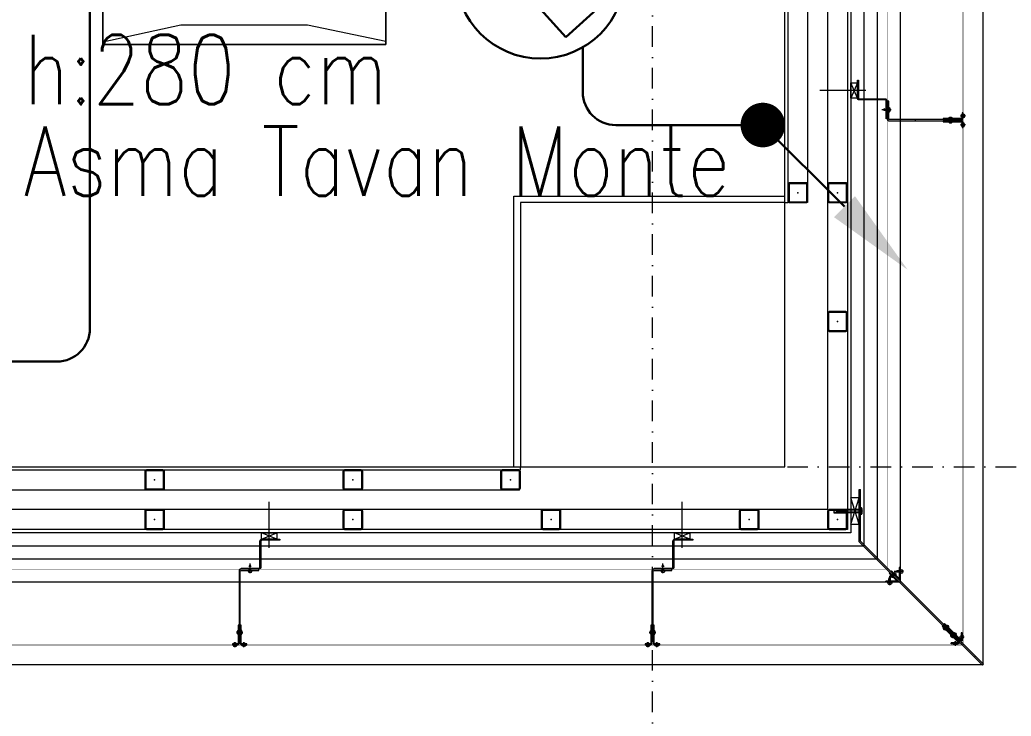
# Model space of a CAD drawing. Extents: x -2050 to 29725, y -1777 to 6820.
# Drawn here: x 10476 to 10776.1, y 269.4 to 480.4 of the extents above; entities that cross this region are included whole.
import ezdxf

# ---------------------------------------------------------------- set-up
doc = ezdxf.new("R2010")
doc.units = 0
doc.header["$LTSCALE"] = 25
doc.header["$MEASUREMENT"] = 0
for name, pattern in [('DASHDOT2', [0.5, 0.25, -0.125, 0, -0.125]), ('DOT2', [0.125, 0, -0.125]), ('HIDDEN', [0.375, 0.25, -0.125])]:
    doc.linetypes.add(name, pattern=pattern)
doc.layers.get('0').update_dxf_attribs({"color": 9, "lineweight": 9})
for name, color, linetype, lineweight in [('01', 9, 'Continuous', 9), ('05', 9, 'Continuous', 9), ('06C', 9, 'Continuous', 9), ('06D', 9, 'Continuous', 9), ('10', 9, 'Continuous', 9), ('11', 9, 'Continuous', 9), ('14', 9, 'Continuous', 9), ('20', 9, 'DOT2', 9), ('24', 9, 'DASHDOT2', 9), ('33', 9, 'BATTING', 9), ('DATA TAVAN', 160, 'Continuous', 30), ('DATA YER', 30, 'Continuous', 30), ('E-AŞAĞIDAN GELEN HAT', 7, 'Continuous', 30), ('E-DAHİLİ DOME KAMERA', 7, 'Continuous', 30), ('E-DAHİLİ KAMERA', 7, 'Continuous', 30), ('E-YAZI', 7, 'Continuous', 30)]:
    doc.layers.add(name, color=color, linetype=linetype, lineweight=lineweight)
doc.styles.add('E-YAZI', font='txttw.shx')
doc.linetypes.add('BATTING', pattern='A,0.0001,-0.1,[134,ltypeshp.shx,S=0.1,R=0,X=-0.1,Y=0],-0.2,[134,ltypeshp.shx,S=0.1,R=180,X=0.1,Y=0],-0.1', length=0.4001)

# ---------------------------------------------------------------- blocks, each defined once
blk = doc.blocks.new('p-kolon_80x80')
blk.add_lwpolyline([(-40, -40), (40, -40), (40, 40), (-40, 40)], close=True)
blk = doc.blocks.new('p- alum kaplama profil')
at = {"lineweight": 13}
blk.add_lwpolyline([(7.12, 12.59), (7.12, 26.49)], dxfattribs=at)
at = {"lineweight": 18}
blk.add_lwpolyline([(4.09, 6.16), (-1.41, 6.16), (-1.41, 6.46), (4.09, 6.46, 0.414214), (4.29, 6.66), (4.29, 14.66, -0.414214), (4.79, 15.16), (10.29, 15.16), (10.29, 14.86), (4.79, 14.86, 0.414214), (4.59, 14.66), (4.59, 6.66, -0.414214)], format="xyb", close=True, dxfattribs=at)
at = {"lineweight": 5}
blk.add_lwpolyline([(9.44, 15.16), (4.79, 15.16), (4.79, 17.16), (9.44, 17.16)], close=True, dxfattribs=at)
for points in [[(4.79, 15.16), (9.44, 17.16)], [(9.44, 15.16), (4.79, 17.16)]]:
    blk.add_lwpolyline(points, dxfattribs=at)
blk.add_lwpolyline([(-2.06, 5.56), (-2.06, -2.34), (-2.06, -15.69), (-1.66, -15.69), (-1.66, -2.34), (-1.66, 5.56), (-1.66, 5.56), (-1.66, 5.57), (-1.66, 5.57), (-1.66, 5.58), (-1.66, 5.58), (-1.65, 5.59), (-1.65, 5.59), (-1.65, 5.59), (-1.65, 5.6), (-1.65, 5.6), (-1.64, 5.61), (-1.64, 5.61), (-1.64, 5.62), (-1.64, 5.62), (-1.63, 5.62), (-1.63, 5.63), (-1.63, 5.63), (-1.62, 5.63), (-1.62, 5.64), (-1.61, 5.64), (-1.61, 5.64), (-1.61, 5.64), (-1.6, 5.65), (-1.6, 5.65), (-1.59, 5.65), (-1.59, 5.65), (-1.58, 5.65), (-1.58, 5.65), (-1.57, 5.66), (-1.57, 5.66), (-1.56, 5.66), (-1.56, 5.66), (3.94, 5.66), (3.94, 6.06), (-1.56, 6.06), (-1.58, 6.06), (-1.61, 6.05), (-1.63, 6.05), (-1.66, 6.05), (-1.68, 6.04), (-1.7, 6.03), (-1.73, 6.03), (-1.75, 6.02), (-1.77, 6.01), (-1.79, 6), (-1.82, 5.99), (-1.84, 5.97), (-1.86, 5.96), (-1.88, 5.94), (-1.89, 5.93), (-1.91, 5.91), (-1.93, 5.89), (-1.95, 5.87), (-1.96, 5.85), (-1.97, 5.83), (-1.99, 5.81), (-2, 5.79), (-2.01, 5.77), (-2.02, 5.75), (-2.03, 5.72), (-2.04, 5.7), (-2.04, 5.68), (-2.05, 5.65), (-2.05, 5.63), (-2.06, 5.61), (-2.06, 5.58)], close=True)
blk.add_lwpolyline([(-1.66, -2.34), (-2.06, -2.34)])
for points in [[(-2.36, -10.84), (-2.36, -16.39), (-2.36, -16.39, -0.414214), (-2.51, -16.54), (-2.51, -16.54), (-4.06, -16.54), (-4.06, -16.84), (-2.51, -16.84), (-2.51, -16.84, 0.414214), (-2.06, -16.39), (-2.06, -10.84)], [(-1.36, -10.84), (-1.66, -10.84), (-1.66, -16.39, 0.414214), (-1.21, -16.84), (-1.21, -16.84), (0.34, -16.84), (0.34, -16.54), (-1.21, -16.54), (-1.21, -16.54, -0.414214), (-1.36, -16.39), (-1.36, -16.39)]]:
    blk.add_lwpolyline(points, format="xyb", close=True)
for points in [[(1.61, 6.87, -10), (0.98, 6.96, -10)], [(1.56, 7.05, -10), (1.02, 7.13, -10)], [(1.05, 6.91, -10), (1.29, 7.56, -10)], [(1.05, 5.83, -10), (1.05, 6.01, -10)], [(1.29, 4.93, -10), (1.29, 7.8, -10)], [(1.53, 6.82, -10), (1.29, 7.56, -10)], [(1.29, 6.16, -10), (1.29, 6.26, -10)], [(0.67, 5.66, -10), (1.91, 5.66, -10)], [(0.67, 5.66, -10), (0.67, 5.64, -10), (0.67, 5.62, -10), (0.67, 5.6, -10), (0.68, 5.58, -10), (0.68, 5.56, -10), (0.69, 5.54, -10), (0.69, 5.52, -10), (0.7, 5.5, -10), (0.7, 5.48, -10), (0.71, 5.46, -10), (0.72, 5.45, -10), (0.73, 5.43, -10), (0.74, 5.41, -10), (0.75, 5.4, -10), (0.76, 5.38, -10), (0.77, 5.36, -10), (0.79, 5.35, -10), (0.8, 5.33, -10), (0.81, 5.32, -10), (0.83, 5.31, -10), (0.84, 5.29, -10), (0.86, 5.28, -10), (0.87, 5.27, -10), (0.89, 5.26, -10), (0.91, 5.25, -10), (0.92, 5.24, -10), (0.94, 5.23, -10), (0.96, 5.22, -10), (0.98, 5.21, -10), (1, 5.21, -10), (1.02, 5.2, -10), (1.03, 5.2, -10)], [(0.96, 5.66, -10), (0.97, 5.66, -10), (0.97, 5.66, -10), (0.97, 5.66, -10), (0.98, 5.66, -10), (0.98, 5.66, -10), (0.99, 5.66, -10), (0.99, 5.66, -10), (1, 5.66, -10), (1, 5.67, -10), (1, 5.67, -10), (1.01, 5.67, -10), (1.01, 5.67, -10), (1.01, 5.67, -10), (1.02, 5.68, -10), (1.02, 5.68, -10), (1.02, 5.68, -10), (1.03, 5.69, -10), (1.03, 5.69, -10), (1.03, 5.69, -10), (1.04, 5.7, -10), (1.04, 5.7, -10), (1.04, 5.7, -10), (1.04, 5.71, -10), (1.04, 5.71, -10), (1.05, 5.72, -10), (1.05, 5.72, -10), (1.05, 5.72, -10), (1.05, 5.73, -10), (1.05, 5.73, -10), (1.05, 5.74, -10), (1.05, 5.74, -10), (1.05, 5.75, -10)], [(1.33, 5.85, -10), (0.98, 5.88, -10)], [(1.03, 5.2, -10), (1.04, 5.2, -10), (1.05, 5.19, -10), (1.05, 5.19, -10), (1.06, 5.19, -10), (1.06, 5.19, -10), (1.07, 5.19, -10), (1.07, 5.19, -10), (1.08, 5.19, -10), (1.08, 5.19, -10), (1.09, 5.19, -10), (1.09, 5.18, -10), (1.1, 5.18, -10), (1.1, 5.18, -10), (1.11, 5.18, -10), (1.11, 5.18, -10), (1.12, 5.18, -10), (1.12, 5.18, -10), (1.13, 5.18, -10), (1.13, 5.18, -10), (1.14, 5.18, -10), (1.15, 5.18, -10), (1.15, 5.18, -10), (1.16, 5.17, -10), (1.16, 5.17, -10), (1.17, 5.17, -10), (1.17, 5.17, -10), (1.18, 5.17, -10), (1.18, 5.17, -10), (1.19, 5.17, -10), (1.19, 5.17, -10), (1.2, 5.17, -10), (1.2, 5.17, -10)], [(1.05, 5.75, -10), (1.05, 5.83, -10)], [(1.2, 5.17, -10), (1.2, 5.2, -10)], [(1.38, 5.2, -10), (1.2, 5.2, -10)], [(1.38, 5.17, -10), (1.38, 5.2, -10)], [(1.38, 5.17, -10), (1.38, 5.17, -10), (1.39, 5.17, -10), (1.39, 5.17, -10), (1.4, 5.17, -10), (1.41, 5.17, -10), (1.41, 5.17, -10), (1.42, 5.17, -10), (1.42, 5.17, -10), (1.43, 5.17, -10), (1.43, 5.18, -10), (1.44, 5.18, -10), (1.44, 5.18, -10), (1.45, 5.18, -10), (1.45, 5.18, -10), (1.46, 5.18, -10), (1.46, 5.18, -10), (1.47, 5.18, -10), (1.47, 5.18, -10), (1.48, 5.18, -10), (1.48, 5.18, -10), (1.49, 5.18, -10), (1.5, 5.19, -10), (1.5, 5.19, -10), (1.51, 5.19, -10), (1.51, 5.19, -10), (1.52, 5.19, -10), (1.52, 5.19, -10), (1.53, 5.19, -10), (1.53, 5.19, -10), (1.54, 5.19, -10), (1.54, 5.2, -10), (1.55, 5.2, -10)], [(1.53, 5.75, -10), (1.53, 5.92, -10)], [(1.53, 5.75, -10), (1.53, 5.74, -10), (1.53, 5.74, -10), (1.53, 5.73, -10), (1.53, 5.73, -10), (1.53, 5.72, -10), (1.54, 5.72, -10), (1.54, 5.72, -10), (1.54, 5.71, -10), (1.54, 5.71, -10), (1.54, 5.7, -10), (1.54, 5.7, -10), (1.55, 5.7, -10), (1.55, 5.69, -10), (1.55, 5.69, -10), (1.55, 5.69, -10), (1.56, 5.68, -10), (1.56, 5.68, -10), (1.56, 5.68, -10), (1.57, 5.67, -10), (1.57, 5.67, -10), (1.58, 5.67, -10), (1.58, 5.67, -10), (1.58, 5.67, -10), (1.59, 5.66, -10), (1.59, 5.66, -10), (1.6, 5.66, -10), (1.6, 5.66, -10), (1.6, 5.66, -10), (1.61, 5.66, -10), (1.61, 5.66, -10), (1.62, 5.66, -10), (1.62, 5.66, -10)], [(1.55, 5.2, -10), (1.57, 5.2, -10), (1.59, 5.21, -10), (1.6, 5.21, -10), (1.62, 5.22, -10), (1.64, 5.23, -10), (1.66, 5.24, -10), (1.68, 5.25, -10), (1.69, 5.26, -10), (1.71, 5.27, -10), (1.73, 5.28, -10), (1.74, 5.29, -10), (1.76, 5.31, -10), (1.77, 5.32, -10), (1.78, 5.33, -10), (1.8, 5.35, -10), (1.81, 5.36, -10), (1.82, 5.38, -10), (1.83, 5.4, -10), (1.84, 5.41, -10), (1.85, 5.43, -10), (1.86, 5.45, -10), (1.87, 5.46, -10), (1.88, 5.48, -10), (1.89, 5.5, -10), (1.89, 5.52, -10), (1.9, 5.54, -10), (1.9, 5.56, -10), (1.9, 5.58, -10), (1.91, 5.6, -10), (1.91, 5.62, -10), (1.91, 5.64, -10), (1.91, 5.66, -10)], [(-2.86, -13.04, 0), (-0.86, -13.04, 0)], [(-2.36, -12.52, 0), (-2.4, -12.53, 0), (-2.43, -12.56, 0), (-2.47, -12.58, 0), (-2.5, -12.6, 0), (-2.53, -12.63, 0), (-2.56, -12.66, 0), (-2.59, -12.69, 0), (-2.61, -12.73, 0), (-2.63, -12.76, 0), (-2.65, -12.8, 0), (-2.67, -12.84, 0), (-2.68, -12.88, 0), (-2.69, -12.92, 0), (-2.7, -12.96, 0), (-2.71, -13, 0), (-2.71, -13.04, 0), (-2.71, -13.08, 0), (-2.7, -13.13, 0), (-2.69, -13.17, 0), (-2.68, -13.21, 0), (-2.67, -13.25, 0), (-2.65, -13.28, 0), (-2.63, -13.32, 0), (-2.61, -13.36, 0), (-2.59, -13.39, 0), (-2.56, -13.42, 0), (-2.53, -13.45, 0), (-2.5, -13.48, 0), (-2.47, -13.51, 0), (-2.43, -13.53, 0), (-2.4, -13.55, 0), (-2.36, -13.57, 0)], [(-2.36, -13.04, 0), (-2.36, -12.52, 0)], [(-2.36, -13.04, 0), (-2.36, -12.73, 0)], [(-2.36, -12.73, 0), (-2.36, -13.04, 0)], [(-1.36, -12.73, 0), (-2.36, -12.73, 0)], [(-2.36, -13.04, 0), (-2.36, -13.36, 0)], [(-2.36, -13.04, 0), (-2.36, -13.57, 0)], [(-2.36, -13.36, 0), (-2.36, -13.04, 0)], [(-1.36, -13.36, 0), (-2.36, -13.36, 0)], [(-1.36, -13.04, 0), (-1.36, -12.37, 0)], [(-1.36, -13.72, 0), (-1.32, -13.68, 0), (-1.29, -13.65, 0), (-1.26, -13.61, 0), (-1.23, -13.58, 0), (-1.2, -13.54, 0), (-1.18, -13.5, 0), (-1.16, -13.45, 0), (-1.14, -13.41, 0), (-1.12, -13.37, 0), (-1.1, -13.32, 0), (-1.09, -13.28, 0), (-1.08, -13.23, 0), (-1.07, -13.18, 0), (-1.06, -13.14, 0), (-1.06, -13.09, 0), (-1.06, -13.04, 0), (-1.06, -12.99, 0), (-1.06, -12.95, 0), (-1.07, -12.9, 0), (-1.08, -12.85, 0), (-1.09, -12.81, 0), (-1.1, -12.76, 0), (-1.12, -12.72, 0), (-1.14, -12.67, 0), (-1.16, -12.63, 0), (-1.18, -12.59, 0), (-1.2, -12.55, 0), (-1.23, -12.51, 0), (-1.26, -12.47, 0), (-1.29, -12.43, 0), (-1.32, -12.4, 0), (-1.36, -12.37, 0)], [(-1.36, -13.04, 0), (-1.36, -13.72, 0)], [(-3.84, -17.04, 0), (-3.81, -17.07, 0), (-3.78, -17.1, 0), (-3.75, -17.12, 0), (-3.72, -17.15, 0), (-3.69, -17.17, 0), (-3.66, -17.19, 0), (-3.62, -17.21, 0), (-3.59, -17.23, 0), (-3.55, -17.24, 0), (-3.52, -17.26, 0), (-3.48, -17.27, 0), (-3.44, -17.28, 0), (-3.4, -17.28, 0), (-3.36, -17.29, 0), (-3.32, -17.29, 0), (-3.29, -17.29, 0), (-3.25, -17.29, 0), (-3.21, -17.29, 0), (-3.17, -17.28, 0), (-3.13, -17.28, 0), (-3.09, -17.27, 0), (-3.06, -17.26, 0), (-3.02, -17.24, 0), (-2.98, -17.23, 0), (-2.95, -17.21, 0), (-2.91, -17.19, 0), (-2.88, -17.17, 0), (-2.85, -17.15, 0), (-2.82, -17.12, 0), (-2.79, -17.1, 0), (-2.76, -17.07, 0), (-2.73, -17.04, 0)], [(-3.29, -17.04, 0), (-3.84, -17.04, 0)], [(-2.85, -16.54, 0), (-2.86, -16.51, 0), (-2.87, -16.47, 0), (-2.89, -16.44, 0), (-2.91, -16.41, 0), (-2.93, -16.38, 0), (-2.96, -16.35, 0), (-2.98, -16.33, 0), (-3.01, -16.31, 0), (-3.04, -16.29, 0), (-3.07, -16.27, 0), (-3.11, -16.25, 0), (-3.14, -16.24, 0), (-3.18, -16.23, 0), (-3.21, -16.22, 0), (-3.25, -16.22, 0), (-3.29, -16.22, 0), (-3.32, -16.22, 0), (-3.36, -16.22, 0), (-3.39, -16.23, 0), (-3.43, -16.24, 0), (-3.46, -16.25, 0), (-3.5, -16.27, 0), (-3.53, -16.29, 0), (-3.56, -16.31, 0), (-3.59, -16.33, 0), (-3.61, -16.35, 0), (-3.64, -16.38, 0), (-3.66, -16.41, 0), (-3.68, -16.44, 0), (-3.7, -16.47, 0), (-3.71, -16.51, 0), (-3.73, -16.54, 0)], [(-3.29, -16.54, 0), (-3.73, -16.54, 0)], [(-3.29, -16.54, 0), (-3.55, -16.54, 0)], [(-3.55, -16.54, 0), (-3.29, -16.54, 0)], [(-3.55, -17.04, 0), (-3.55, -16.54, 0)], [(-3.29, -17.54, 0), (-3.29, -16.04, 0)], [(-3.29, -16.54, 0), (-2.85, -16.54, 0)], [(-3.29, -16.54, 0), (-3.03, -16.54, 0)], [(-3.03, -16.54, 0), (-3.29, -16.54, 0)], [(-3.29, -17.04, 0), (-2.73, -17.04, 0)], [(-3.03, -17.04, 0), (-3.03, -16.54, 0)], [(-0.56, -17.04, 0), (-1.11, -17.04, 0)], [(0, -17.04, 0), (-0.03, -17.07, 0), (-0.06, -17.1, 0), (-0.09, -17.12, 0), (-0.12, -17.15, 0), (-0.15, -17.17, 0), (-0.18, -17.19, 0), (-0.22, -17.21, 0), (-0.25, -17.23, 0), (-0.29, -17.24, 0), (-0.33, -17.26, 0), (-0.36, -17.27, 0), (-0.4, -17.28, 0), (-0.44, -17.28, 0), (-0.48, -17.29, 0), (-0.52, -17.29, 0), (-0.56, -17.29, 0), (-0.59, -17.29, 0), (-0.63, -17.29, 0), (-0.67, -17.28, 0), (-0.71, -17.28, 0), (-0.75, -17.27, 0), (-0.79, -17.26, 0), (-0.82, -17.24, 0), (-0.86, -17.23, 0), (-0.89, -17.21, 0), (-0.93, -17.19, 0), (-0.96, -17.17, 0), (-0.99, -17.15, 0), (-1.02, -17.12, 0), (-1.05, -17.1, 0), (-1.08, -17.07, 0), (-1.11, -17.04, 0)], [(-1, -16.54, 0), (-0.98, -16.51, 0), (-0.97, -16.47, 0), (-0.95, -16.44, 0), (-0.93, -16.41, 0), (-0.91, -16.38, 0), (-0.88, -16.35, 0), (-0.86, -16.33, 0), (-0.83, -16.31, 0), (-0.8, -16.29, 0), (-0.77, -16.27, 0), (-0.73, -16.25, 0), (-0.7, -16.24, 0), (-0.66, -16.23, 0), (-0.63, -16.22, 0), (-0.59, -16.22, 0), (-0.56, -16.22, 0), (-0.52, -16.22, 0), (-0.48, -16.22, 0), (-0.45, -16.23, 0), (-0.41, -16.24, 0), (-0.38, -16.25, 0), (-0.34, -16.27, 0), (-0.31, -16.29, 0), (-0.28, -16.31, 0), (-0.25, -16.33, 0), (-0.23, -16.35, 0), (-0.2, -16.38, 0), (-0.18, -16.41, 0), (-0.16, -16.44, 0), (-0.14, -16.47, 0), (-0.13, -16.51, 0), (-0.12, -16.54, 0)], [(-0.56, -16.54, 0), (-1, -16.54, 0)], [(-0.56, -16.54, 0), (-0.82, -16.54, 0)], [(-0.82, -16.54, 0), (-0.56, -16.54, 0)], [(-0.82, -17.04, 0), (-0.82, -16.54, 0)], [(-0.56, -17.54, 0), (-0.56, -16.04, 0)], [(-0.56, -16.54, 0), (-0.3, -16.54, 0)], [(-0.56, -16.54, 0), (-0.12, -16.54, 0)], [(-0.3, -16.54, 0), (-0.56, -16.54, 0)], [(-0.56, -17.04, 0), (0, -17.04, 0)], [(-0.3, -17.04, 0), (-0.3, -16.54, 0)]]:
    blk.add_polyline3d(points)
blk = doc.blocks.new('p-cephe_kose profili')
at = {"linetype": 'Continuous', "lineweight": 13}
for p, q in [((-2.75, 12.75), (-3.15, 12.75)), ((-3.15, -2.87), (-3.15, 12.75)), ((-2.75, -3.03), (-2.75, 12.75)), ((-3.15, -2.87), (-30.14, -29.86)), ((-2.75, -3.03), (-29.86, -30.14)), ((-33.85, -33.57), (-30.14, -29.86)), ((-33.53, -32.82), (-28.58, -27.87)), ((-33.32, -33.03), (-28.37, -28.08)), ((-28.08, -28.37), (-33.03, -33.32)), ((-27.87, -28.58), (-32.82, -33.53)), ((-30.14, -29.86), (-29.86, -30.14)), ((-29.86, -30.14), (-30.14, -29.86)), ((-28.37, -28.08), (-28.58, -27.87)), ((-28.08, -28.37), (-27.87, -28.58)), ((-34, -30.65), (-34, -32.75)), ((-34, -30.65), (-33.7, -30.65)), ((-33.7, -30.65), (-33.7, -32.75)), ((-33.57, -33.85), (-29.86, -30.14)), ((-33.85, -33.57), (-40.45, -40.17)), ((-33.57, -33.85), (-40.17, -40.45)), ((-33.57, -33.85), (-33.85, -33.57)), ((-32.75, -33.7), (-30.65, -33.7)), ((-32.75, -34), (-30.65, -34)), ((-30.65, -34), (-30.65, -33.7)), ((-40.45, -40.17), (-40.17, -40.45))]:
    blk.add_line(p, q, dxfattribs=at)
at = {"linetype": 'Continuous', "lineweight": 5}
for p, q in [((-2.75, 2.25), (-0.25, 10.25)), ((-0.25, 2.25), (-2.75, 10.25)), ((-3.15, 6.69), (1.05, 6.69)), ((-2.73, 6.25), (4.2, 6.25)), ((4.85, 6.62), (1.05, 6.62)), ((1.05, 5.81), (-3.15, 5.81)), ((4.85, 5.88), (1.05, 5.88))]:
    blk.add_line(p, q, dxfattribs=at)
for p, q in [((-15.99, -11.97), (-15.95, -11.97)), ((-15.95, -11.97), (-15.95, -12.15)), ((-15.5, -12.68), (-15.5, -11.44)), ((-15.41, -11.82), (-15.23, -11.82)), ((-15.23, -11.82), (-15.05, -11.82)), ((-15.19, -11.74), (-15.1, -12.37)), ((-15.05, -11.82), (-14.87, -11.82)), ((-15.01, -11.74), (-14.92, -12.37)), ((-14.87, -11.82), (-14.69, -11.82)), ((-14.83, -11.74), (-14.74, -12.37)), ((-14.69, -11.82), (-14.51, -11.82)), ((-14.65, -11.74), (-14.56, -12.37)), ((-14.51, -11.82), (-14.33, -11.82)), ((-14.47, -11.74), (-14.38, -12.37)), ((-14.33, -11.82), (-13.6, -12.06)), ((-14.29, -11.74), (-14.2, -12.37)), ((-14.1, -11.79), (-14.03, -12.33)), ((-16.23, -12.06), (-13.36, -12.06)), ((-15.99, -12.15), (-15.95, -12.15)), ((-15.41, -12.3), (-15.32, -12.3)), ((-15.32, -12.3), (-15.14, -12.3)), ((-15.3, -12.02), (-15.28, -12.37)), ((-15.14, -12.3), (-14.96, -12.3)), ((-14.96, -12.3), (-14.78, -12.3)), ((-14.78, -12.3), (-14.6, -12.3)), ((-14.6, -12.3), (-14.42, -12.3)), ((-14.42, -12.3), (-14.24, -12.3)), ((-14.24, -12.3), (-13.6, -12.06)), ((-11.74, -14.3), (-12.37, -14.21)), ((-11.74, -14.48), (-12.37, -14.39)), ((-11.74, -14.66), (-12.37, -14.57)), ((-11.74, -14.84), (-12.37, -14.75)), ((-11.74, -15.02), (-12.37, -14.93)), ((-11.79, -14.11), (-12.33, -14.03)), ((-12.3, -14.25), (-12.06, -13.61)), ((-12.3, -14.43), (-12.3, -14.25)), ((-12.3, -14.61), (-12.3, -14.43)), ((-12.3, -14.79), (-12.3, -14.61)), ((-12.3, -14.97), (-12.3, -14.79)), ((-12.3, -15.15), (-12.3, -14.97)), ((-12.06, -16.24), (-12.06, -13.37)), ((-11.82, -14.34), (-12.06, -13.61)), ((-11.82, -14.52), (-11.82, -14.34)), ((-11.82, -14.7), (-11.82, -14.52)), ((-11.82, -14.88), (-11.82, -14.7)), ((-11.82, -15.06), (-11.82, -14.88)), ((-12.68, -15.51), (-11.44, -15.51)), ((-11.74, -15.2), (-12.37, -15.11)), ((-12.02, -15.31), (-12.37, -15.29)), ((-12.3, -15.33), (-12.3, -15.15)), ((-12.3, -15.42), (-12.3, -15.33)), ((-12.15, -15.99), (-12.15, -15.96)), ((-11.97, -15.96), (-12.15, -15.96)), ((-11.97, -15.99), (-11.97, -15.96)), ((-11.82, -15.24), (-11.82, -15.06)), ((-11.82, -15.42), (-11.82, -15.24))]:
    blk.add_line(p, q)
at = {"linetype": 'Continuous', "lineweight": 18}
for p, q in [((-15.25, -10.86), (-15.25, -14)), ((-15.25, -10.86), (-14.95, -10.86)), ((-14.95, -10.86), (-14.95, -14)), ((-14.78, -14.07), (-12.56, -11.86)), ((-12.35, -12.07), (-12.56, -11.86)), ((-14.57, -14.28), (-12.35, -12.07)), ((-12.07, -12.35), (-14.28, -14.57)), ((-11.86, -12.56), (-14.07, -14.78)), ((-14, -14.95), (-10.86, -14.95)), ((-12.07, -12.35), (-11.86, -12.56)), ((-10.86, -15.25), (-10.86, -14.95)), ((-14, -15.25), (-10.86, -15.25))]:
    blk.add_line(p, q, dxfattribs=at)
at = {"lineweight": 5}
for p, q in [((-13.02, -13.73), (-13.73, -13.02)), ((-13.29, -13.01), (-13.66, -13.38)), ((-13.65, -12.66), (-12.44, -13.86)), ((-13.29, -13.01), (-13.52, -13.23)), ((-13.52, -13.23), (-13.29, -13.01)), ((-13.29, -13.01), (-12.92, -12.64)), ((-13.29, -13.01), (-13.07, -12.79)), ((-13.07, -12.79), (-13.29, -13.01)), ((-12.57, -13.28), (-13.28, -12.57)), ((-12.8, -13.5), (-13.27, -13.98)), ((-12.8, -13.5), (-12.32, -13.03)), ((-28.94, -29.65), (-29.65, -28.94)), ((-29.22, -28.93), (-29.59, -29.3)), ((-29.57, -28.58), (-28.37, -29.78)), ((-29.22, -28.93), (-29.44, -29.16)), ((-29.44, -29.16), (-29.22, -28.93)), ((-29.22, -28.93), (-28.84, -28.56)), ((-29.22, -28.93), (-28.99, -28.71)), ((-28.99, -28.71), (-29.22, -28.93)), ((-28.5, -29.21), (-29.21, -28.5)), ((-28.72, -29.43), (-29.2, -29.91)), ((-28.72, -29.43), (-28.24, -28.95)), ((-34.6, -31.92), (-33.2, -31.92)), ((-34.1, -31.92), (-34.1, -31.37)), ((-34.1, -31.66), (-33.7, -31.66)), ((-34.1, -31.92), (-34.1, -32.47)), ((-34.1, -32.18), (-33.7, -32.18)), ((-33.7, -31.92), (-33.7, -31.48)), ((-33.7, -31.92), (-33.7, -31.66)), ((-33.7, -31.66), (-33.7, -31.92)), ((-33.7, -31.92), (-33.7, -32.36)), ((-33.7, -31.92), (-33.7, -32.18)), ((-33.7, -32.18), (-33.7, -31.92)), ((-31.22, -31.93), (-31.93, -31.22)), ((-31.49, -31.21), (-31.86, -31.58)), ((-31.85, -30.86), (-30.64, -32.06)), ((-31.49, -31.21), (-31.71, -31.43)), ((-31.71, -31.43), (-31.49, -31.21)), ((-31.49, -31.21), (-31.12, -30.84)), ((-31.49, -31.21), (-31.27, -30.99)), ((-31.27, -30.99), (-31.49, -31.21)), ((-30.77, -31.48), (-31.48, -30.77)), ((-31, -31.7), (-31.47, -32.18)), ((-31, -31.7), (-30.52, -31.23)), ((-31.92, -34.1), (-32.47, -34.1)), ((-31.92, -33.7), (-32.36, -33.7)), ((-31.92, -33.7), (-32.18, -33.7)), ((-32.18, -33.7), (-31.92, -33.7)), ((-32.18, -34.1), (-32.18, -33.7)), ((-31.92, -34.6), (-31.92, -33.2)), ((-31.92, -33.7), (-31.66, -33.7)), ((-31.92, -33.7), (-31.48, -33.7)), ((-31.66, -33.7), (-31.92, -33.7)), ((-31.92, -34.1), (-31.37, -34.1)), ((-31.66, -34.1), (-31.66, -33.7))]:
    blk.add_line(p, q, dxfattribs=at)
at = {"lineweight": 0}
blk.add_line((-34, -32.75), (-34, -30.75), dxfattribs=at)
at = {"linetype": 'Continuous', "lineweight": 5}
for points in [[(-2.75, 10.25), (-0.25, 10.25), (-0.25, 2.25), (-2.75, 2.25)], [(1.05, 6.75), (4.85, 6.75), (4.85, 5.75), (1.05, 5.75)]]:
    blk.add_lwpolyline(points, close=True, dxfattribs=at)
blk.add_lwpolyline([(-38.03, -37.75), (-37.75, -38.03)])
for centre, radius, start, end in [((-14.88, -12.06), 1.11, 166.6402, 175.4788), ((-15.5, -11.91), 0.473, 90, 166.6402), ((-15.41, -11.73), 0.09, 180, 270), ((-14.88, -12.06), 1.11, 184.5212, 193.3598), ((-15.5, -12.21), 0.473, 193.3598, 270), ((-15.41, -12.39), 0.09, 90, 180), ((-12.21, -15.51), 0.473, 180, 256.6402), ((-12.39, -15.42), 0.09, 270, 0), ((-12.06, -14.89), 1.11, 256.6402, 265.4788), ((-12.06, -14.89), 1.11, 274.5212, 283.3598), ((-11.73, -15.42), 0.09, 180, 270), ((-11.91, -15.51), 0.473, 283.3598, 360)]:
    blk.add_arc(centre, radius, start, end)
at = {"linetype": 'Continuous', "lineweight": 18}
for centre, radius, start, end in [((-14.85, -14), 0.4, 180, 315), ((-14.85, -14), 0.1, 180, 315), ((-14, -14.85), 0.4, 135, 270), ((-14, -14.85), 0.1, 135, 270)]:
    blk.add_arc(centre, radius, start, end, dxfattribs=at)
at = {"lineweight": 5}
for centre, radius, start, end in [((-13.35, -12.95), 0.57, 67.9194, 202.0806), ((-13.23, -13.07), 0.909, 267.075, 2.925), ((-29.27, -28.88), 0.57, 67.9194, 202.0806), ((-29.15, -29), 0.909, 267.075, 2.925), ((-33.62, -31.92), 0.732, 131.1905, 228.8095), ((-33.83, -31.92), 0.46, 286.9574, 73.0426), ((-31.55, -31.15), 0.57, 67.9194, 202.0806), ((-31.43, -31.27), 0.909, 267.075, 2.925), ((-31.92, -33.62), 0.732, 221.1905, 318.8095), ((-31.92, -33.83), 0.46, 16.9574, 163.0426)]:
    blk.add_arc(centre, radius, start, end, dxfattribs=at)
at = {"linetype": 'Continuous', "lineweight": 13}
for centre, radius, start, end in [((-33.6, -32.75), 0.4, 180, 315), ((-33.6, -32.75), 0.1, 180, 315), ((-32.75, -33.6), 0.4, 135, 270), ((-32.75, -33.6), 0.1, 135, 270)]:
    blk.add_arc(centre, radius, start, end, dxfattribs=at)
at = {"linetype": 'Continuous', "lineweight": 5}
blk.add_rational_spline([(-3.15, 7.25), (-3.22, 7.25), (-3.29, 7.25), (-3.63, 7.25), (-3.68, 6.91), (-3.7, 6.83), (-3.71, 6.75), (-3.79, 6.25), (-3.71, 5.75), (-3.7, 5.67), (-3.68, 5.59), (-3.63, 5.25), (-3.29, 5.25), (-3.22, 5.25), (-3.15, 5.25), (-3.15, 6.25), (-3.15, 7.25)], [1, 1, 1, 0.760917374327, 1, 1, 1, 1, 1, 1, 1, 0.760917374327, 1, 1, 1, 1, 1], degree=2, knots=[0, 0, 0, 1, 1, 2, 2, 3, 3, 4, 4, 5, 5, 6, 6, 7, 7, 8, 8, 8], dxfattribs=at)
blk = doc.blocks.new('prf-60x60')
for points in [[(-2.5, -6), (2.5, -6, 0.414214), (3, -5.5), (3, -0.5, 0.414214), (2.5, 0), (-2.5, 0, 0.414214), (-3, -0.5), (-3, -5.5, 0.414214)], [(-2.5, -5.7), (2.5, -5.7, 0.414214), (2.7, -5.5), (2.7, -0.5, 0.414214), (2.5, -0.3), (-2.5, -0.3, 0.414214), (-2.7, -0.5), (-2.7, -5.5, 0.414214)]]:
    blk.add_lwpolyline(points, format="xyb", close=True)
at = {"color": 252}
blk.add_point((0, -3), dxfattribs=at)
blk = doc.blocks.new('p-masa-03')
for p, q in [((7.57, 185.2), (7.57, 230)), ((85.7, 185.2), (7.57, 185.2))]:
    blk.add_line(p, q)
for points in [[(0, 230), (0, 0), (85.7, 0), (85.7, 185.2), (93.45, 185.2), (93.45, 289.97), (7.57, 289.97), (7.57, 230)], [(29.32, 120.55), (78.52, 120.55), (78.52, 45.81), (29.32, 45.81)]]:
    blk.add_lwpolyline(points, close=True)
at = {"flags": 128}
for points in [[(7.57, 230), (7.57, 289.97), (93.45, 289.97), (93.45, 185.2), (85.7, 185.2)], [(85.7, 0.04), (85.7, 0.94), (61.93, 5.88), (23.62, 5.88), (0, 0.73), (0, 0), (85.67, 0)]]:
    blk.add_lwpolyline(points, dxfattribs=at)
for points in [[(85.7, 230), (85.7, 0), (0, 0), (0, 230), (85.7, 230)], [(85.7, 230), (85.7, 0), (0, 0), (0, 230)]]:
    blk.add_lwpolyline(points, close=True, dxfattribs=at)
blk = doc.blocks.new('100_DAHİLİ DOME KAMERA')
at = {"layer": 'E-DAHİLİ DOME KAMERA', "color": 4}
for p, q in [((-1.936, 0.715), (-1.936, -0.689)), ((0.82, 0.715), (-1.936, 0.715)), ((0.82, -0.689), (0.82, 0.715)), ((0.82, 0.294), (2.131, 0.668)), ((2.131, 0.668), (2.131, -0.643)), ((0.82, -0.268), (2.131, -0.643)), ((-1.936, -0.689), (0.82, -0.689))]:
    blk.add_line(p, q, dxfattribs=at)
at = {"layer": 'E-DAHİLİ DOME KAMERA', "color": 4, "linetype": 'Continuous'}
blk.add_circle((0, 0), 2.566, dxfattribs=at)
at = {"layer": 'E-DAHİLİ KAMERA', "color": 4}
for q in [(12.981, 6.264), (12.981, -6.264)]:
    blk.add_line((2.131, 0), q, dxfattribs=at)

msp = doc.modelspace()

# ---------------------------------------------------------------- linework, layer by layer
at = {"layer": '06C'}
msp.add_lwpolyline([(10767.5, 906.95), (10767.5, 906.95), (10767.5, 285), (9765.58, 285)], dxfattribs=at)
at = {"layer": '06D'}
for points in [[(10735.5, 906.65), (10735.5, 317), (9765.58, 317)], [(10742.5, 906.65), (10742.5, 906.65), (10742.5, 310), (9765.88, 310)], [(10714.5, 425), (10714.5, 880.77), (10720.5, 880.77), (10720.5, 332), (9799.76, 332), (9799.76, 338), (9927.5, 338), (9927.5, 344)], [(10007.5, 338), (10627, 338)]]:
    msp.add_lwpolyline(points, dxfattribs=at)
at = {"layer": '10'}
for points, const_width in [([(10761.5, 906.95), (10761.5, 291), (9765.58, 291)], 0.2), ([(10738.5, 906.65), (10738.5, 314), (9765.58, 314)], 0.1)]:
    msp.add_lwpolyline(points, dxfattribs=dict(at, const_width=const_width))
at = {"layer": '11'}
msp.add_lwpolyline([(10707.5, 887.77), (10727.5, 887.77), (10727.5, 325), (9792.76, 325), (9792.76, 345), (10707.5, 345)], close=True, dxfattribs=at)
for points in [[(10708.5, 425), (10708.5, 886.77), (10726.5, 886.77), (10726.5, 326), (9793.76, 326), (9793.76, 344), (9927.5, 344)], [(10707.5, 425), (10708.5, 425)], [(10007.5, 344), (10627.5, 344), (10627.5, 345)]]:
    msp.add_lwpolyline(points, dxfattribs=at)
at = {"layer": '14'}
msp.add_lwpolyline([(10625.5, 345), (10625.5, 427), (10707.5, 427)], dxfattribs=at)
at = {"layer": '20', "linetype": 'HIDDEN', "lineweight": 0}
msp.add_lwpolyline([(9468.15, 347.65, -0.306499), (10707.5, 1186.14, -0.306499)], format="xyb", dxfattribs=at)
msp.add_arc((10707.5, -149.03), 1144.79, 90, 155.56908, dxfattribs=at)
at = {"layer": '24'}
for points in [[(10667.5, 195), (10667.5, 4035)], [(6827.5, 345), (11027.5, 345)]]:
    msp.add_lwpolyline(points, dxfattribs=at)
at = {"layer": '33', "ltscale": 0.4}
msp.add_lwpolyline([(9773.88, 320.98), (10731.53, 321.02), (10731.5, 897.1), (10731.5, 897.1)], dxfattribs=at)
at = {"layer": 'DATA TAVAN'}
for p, q in [((10646.36, 472.1), (10646.36, 458.52)), ((10700.88, 448.52), (10656.36, 448.52))]:
    msp.add_line(p, q, dxfattribs=at)
msp.add_arc((10656.36, 458.52), 10, 180, 270, dxfattribs=at)
at = {"layer": 'DATA YER'}
for p, q in [((10497.17, 609.91), (10497.17, 386.85)), ((10487.17, 376.85), (10394.64, 376.85))]:
    msp.add_line(p, q, dxfattribs=at)
msp.add_arc((10487.17, 386.85), 10, 270, 0, dxfattribs=at)
at = {"layer": 'E-AŞAĞIDAN GELEN HAT', "color": 3, "linetype": 'Continuous'}
msp.add_line((10725.59, 423.8), (10700.88, 448.52), dxfattribs=at)
at = {"layer": 'E-AŞAĞIDAN GELEN HAT', "color": 4, "linetype": 'Continuous', "const_width": 6.75}
msp.add_lwpolyline([(10700.88, 451.9, 1), (10700.88, 445.15, 1)], format="xyb", close=True, dxfattribs=at)
at = {"layer": 'E-AŞAĞIDAN GELEN HAT', "color": 3, "linetype": 'Continuous'}
msp.add_solid([(10728.77, 426.98), (10722.41, 420.62), (10744.68, 404.7)], dxfattribs=at)

# ---------------------------------------------------------------- block references
at = {"layer": '01'}
msp.add_blockref('p-kolon_80x80', (10667.5, 385), dxfattribs=at)
at = {"layer": '05'}
msp.add_blockref('p-masa-03', (10501.07, 472.91), dxfattribs=at)
at = {"layer": '10'}
for name, p, rotation in [('p- alum kaplama profil', (10744.66, 451.86), 90), ('prf-60x60', (10714.5, 428), 270), ('prf-60x60', (10726.5, 428), 270), ('prf-60x60', (10726.5, 389), 270), ('prf-60x60', (10519.76, 341), 270), ('prf-60x60', (10579.76, 341), 270), ('prf-60x60', (10627.5, 341), 270), ('prf-60x60', (10519.76, 329), 270), ('prf-60x60', (10579.76, 329), 270), ('prf-60x60', (10639.76, 329), 270), ('prf-60x60', (10699.76, 329), 270), ('prf-60x60', (10726.5, 329), 270)]:
    msp.add_blockref(name, p, dxfattribs=dict(at, rotation=rotation))
at = {"layer": '10', "xscale": -1}
msp.add_blockref('p-cephe_kose profili', (10727.25, 325.31), dxfattribs=at)
at = {"layer": '10'}
for p in [(10544.36, 307.84), (10669.36, 307.84)]:
    msp.add_blockref('p- alum kaplama profil', p, dxfattribs=at)
at = {"layer": 'E-DAHİLİ DOME KAMERA', "xscale": 10, "yscale": 10, "zscale": 10, "rotation": 131.9749123752192}
msp.add_blockref('100_DAHİLİ DOME KAMERA', (10633.56, 494.33), dxfattribs=at)

# ---------------------------------------------------------------- texts
at = {"layer": 'E-YAZI', "color": 30, "style": 'E-YAZI', "width": 0.8}
for s, p in [('h:280 cm', (10477.15, 454.81)), ('Asma Tavan Monte', (10477.15, 427.09))]:
    msp.add_text(s, height=21, dxfattribs=at).set_placement(p)

doc.saveas('drawing.dxf')
